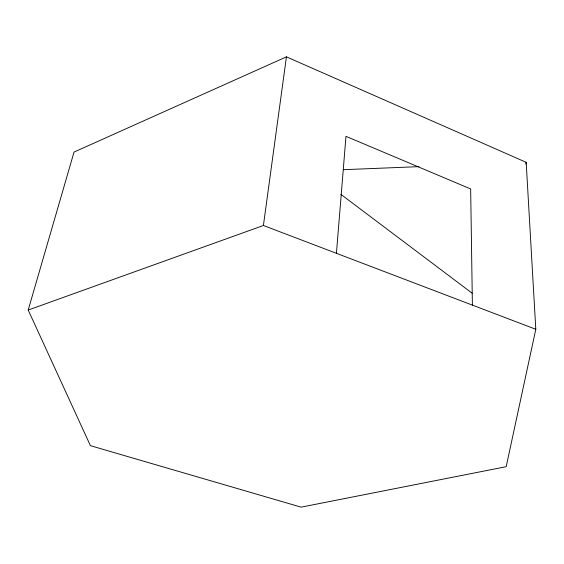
<?xml version="1.0" encoding="UTF-8"?>
<svg xmlns="http://www.w3.org/2000/svg" width="564" height="564" viewBox="0 0 564 564"><rect width="100%" height="100%" fill="white"/><g stroke="black" fill="none" stroke-linecap="round" stroke-linejoin="round"><path stroke-width="0.85" d="M336.426 253.314L345.979 136.34L470.658 188.947L472.392 305.117M28.2 310.045L263.409 225.494L286.434 56.851L526.177 162.326L535.8 329.277L506.183 466.689L301.127 507.149L90.416 445.673L28.2 310.045L74.032 152.068L286.434 56.851M525.888 164.061L526.177 162.326M343.335 169.693L418.932 166.648M263.409 225.494L535.8 329.277M340.832 194.312L472.167 293.217"/></g></svg>
